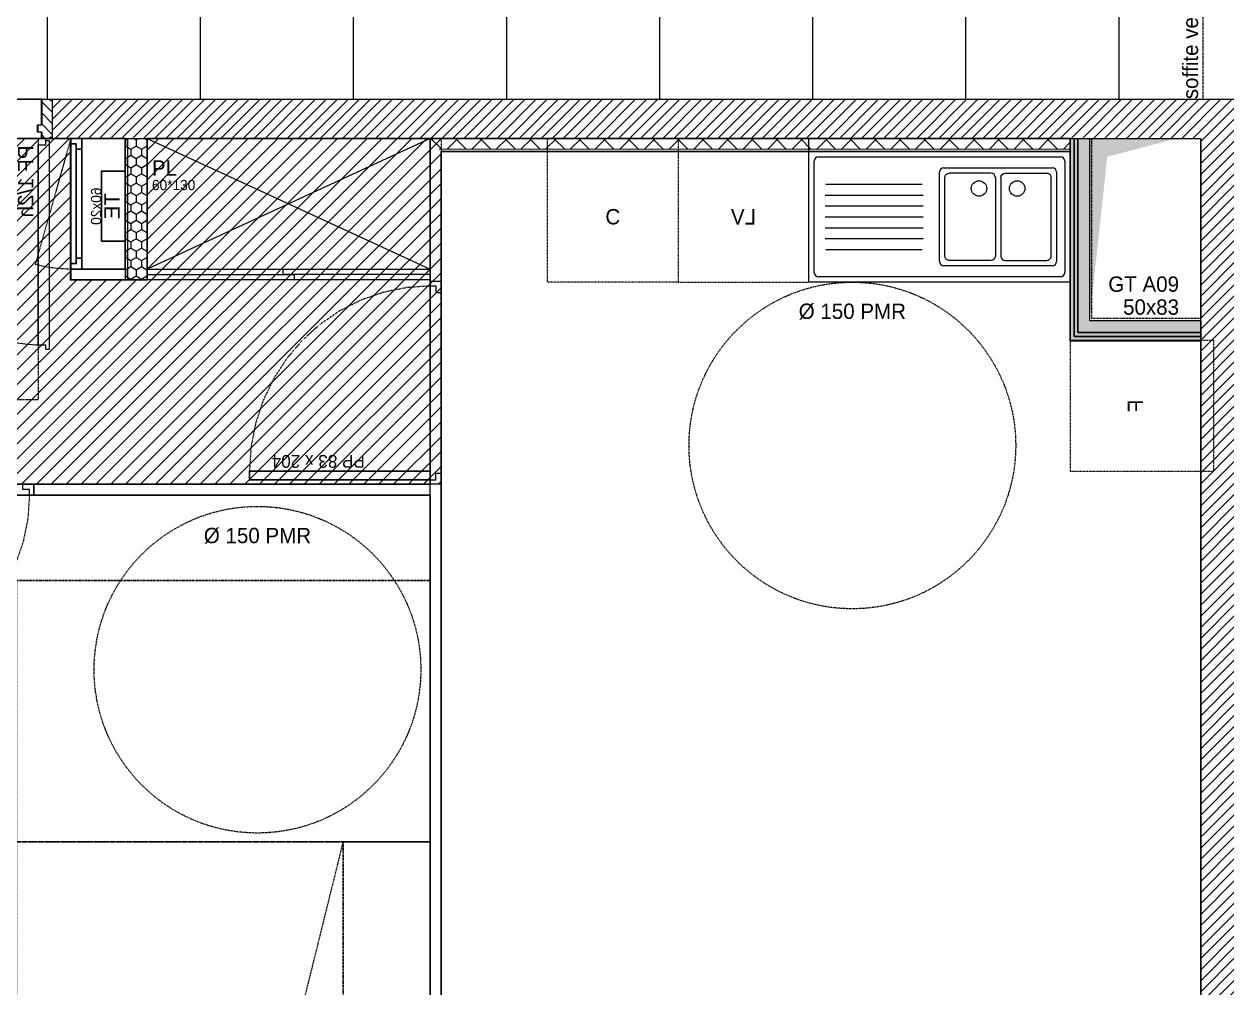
# Model space of a CAD drawing. Header units: centimetres. Extents: x 1724 to 19617, y -6503 to 8072.
# Drawn here: x 4847 to 5400, y -4202 to -3760 of the extents above; entities that cross this region are included whole.
import ezdxf

# ---------------------------------------------------------------- set-up
doc = ezdxf.new("R2010")
doc.units = ezdxf.units.CM
for name, pattern in [('ISO-03', [1.5, 0.6, -0.9]), ('Style de ligne -11', [0.347222, 0.20828, -0.138942]), ('Style de ligne -13', [0.147638, 0.098425, -0.049213]), ('Style de ligne -18', [0.164042, 0.054681, -0.109361]), ('Style de ligne -5', [0.20828, 0.069425, -0.138855]), ('VW-01', [0.41656, 0.20828, -0.20828])]:
    doc.linetypes.add(name, pattern=pattern)
for name, color, linetype in [('B aménagement intérieur', 252, 'Continuous'), ('B faience', 252, 'Style de ligne -11'), ('B Faux plafonds', 252, 'Continuous'), ('B Général', 252, 'Continuous'), ('C ANNOTATIONS-PMR', 252, 'Style de ligne -5'), ('C ANNOTATIONS-prestations', 252, 'Continuous'), ('C ANNOTATIONS-textes-numérotation gaine', 252, 'ISO-03'), ('D SURFACES-shab', 252, 'Continuous'), ('F REMPLISSAGE-TE', 252, 'Continuous'), ('F REMPLISSAGE-vert clair', 252, 'Continuous'), ('F REMPLISSAGE-vert foncé', 252, 'Continuous')]:
    doc.layers.add(name, color=color, linetype=linetype)
for name, color, linetype, lineweight in [('B Faux plafonds-1', 7, 'Continuous', 5), ('B GÈnÈral', 7, 'Continuous', 5), ('C ANNOTATIONS-prestations-1', 7, 'Continuous', 5), ('F REMPLISSAGE-TE-1', 7, 'Continuous', 5), ('F REMPLISSAGE-vert clair-1', 7, 'Continuous', 5), ('F REMPLISSAGE-vert foncÈ', 7, 'Continuous', 5)]:
    doc.layers.add(name, color=color, linetype=linetype, lineweight=lineweight)
doc.styles.add('Eurostile', font='Eurosti.TTF')
doc.styles.add('Eurostile (italic)', font='Eurostib.TTF')
pattern_1 = [(-90, (-81.019, 107.5736), (2.4602994, -4.2613636), [2.840909, -5.681818]), (30, (-81.019, 107.5736), (2.4602994, 4.2613636), [2.840909, -5.681818]), (-30, (-76.0983, 104.7327), (4.9205988, -9e-09), [2.840909, -5.681818])]
pattern_2 = [(45, (-804.3564, -7946.63), (2.4253472, -2.6458333), [])]
pattern_3 = [(45, (0, 0), (2.42535, -2.64583), [])]

# ---------------------------------------------------------------- blocks, each defined once
blk = doc.blocks.new('Frigo')
at = {"layer": 'B Général', "color": 7, "linetype": 'Style de ligne -13', "lineweight": 5, "flags": 128}
blk.add_lwpolyline([(-30, 30), (30, 30), (30, -30), (-30, -30)], close=True, dxfattribs=at)
blk.add_lwpolyline([(30, -30), (30, -36), (-30, -36), (-30, -30)], dxfattribs=at)
at = {"layer": 'B Général', "color": 7, "insert": (0, 0), "char_height": 7.05, "attachment_point": 5, "line_spacing_factor": 0.895453, "style": 'Eurostile'}
blk.add_mtext('F', dxfattribs=at)
blk = doc.blocks.new('Rond 150_PMR')
at = {"layer": 'B Général', "color": 154, "linetype": 'VW-01', "lineweight": 5, "true_color": 0x0053a6}
blk.add_circle((0, 0), 75, dxfattribs=at)
at = {"layer": 'B Général', "color": 154, "true_color": 0x0053a6, "insert": (-61.5, 0), "char_height": 7.049, "attachment_point": 5, "rotation": 90, "line_spacing_factor": 0.895453, "style": 'Eurostile (italic)'}
blk.add_mtext('Ø 150 PMR', dxfattribs=at)
blk = doc.blocks.new('Groupe-40-1')
at = {"layer": 'B Général', "flags": 128}
for points in [[(-31.46, -5.77), (-31.46, -0.77), (-28.96, -0.77), (-28.96, -3.27), (-26.46, -3.27), (-26.46, -5.77)], [(26.04, -0.77), (26.04, -3.27), (-28.96, -3.27), (-28.96, -0.77)], [(28.54, -5.77), (28.54, -0.77), (26.04, -0.77), (26.04, -3.27), (23.54, -3.27), (23.54, -5.77)]]:
    blk.add_lwpolyline(points, close=True, dxfattribs=at)
blk = doc.blocks.new('TE')
at = {"layer": 'B Général', "color": 7, "linetype": 'Style de ligne -5', "lineweight": 5}
blk.add_line((-31.46, -0.77), (26.39, 15.56), dxfattribs=at)
at = {"layer": 'B Général', "flags": 128}
blk.add_lwpolyline([(28.54, -5.77), (28.54, -25.77), (-31.46, -25.77), (-31.46, -5.77)], close=True, dxfattribs=at)
at = {"layer": 'B Général', "color": 7, "flags": 128}
blk.add_lwpolyline([(15.79, -14.77), (15.79, -25.77), (-16.46, -25.77), (-16.46, -14.77)], close=True, dxfattribs=at)
at = {"layer": 'B Général', "color": 7, "linetype": 'Style de ligne -5', "lineweight": 5}
blk.add_arc((-34.54, -0.77), 63.08, 359.9968, 14.9984, dxfattribs=at)
at = {"layer": 'B Général', "color": 7}
blk.add_blockref('Groupe-40-1', (0, 0), dxfattribs=at)
at = {"layer": 'B Général', "insert": (-0.34, -16.08), "char_height": 7.049, "width": 32.25, "attachment_point": 2, "line_spacing_factor": 0.895453, "style": 'Eurostile'}
blk.add_mtext('TE ', dxfattribs=at)
at = {"layer": 'C ANNOTATIONS-prestations', "insert": (-0.34, -14.77), "char_height": 4.699, "width": 32.25, "attachment_point": 8, "line_spacing_factor": 0.895453, "style": 'Eurostile'}
blk.add_mtext('60x20', dxfattribs=at)
blk = doc.blocks.new('PP 80')
at = {"layer": 'B Général', "flags": 128}
blk.add_lwpolyline([(-43, 2.5), (-43, 85.5), (-39, 85.5), (-39, 2.5)], close=True, dxfattribs=at)
at = {"layer": 'B Général', "linetype": 'Style de ligne -18', "lineweight": 5, "flags": 128}
blk.add_lwpolyline([(46, 2.5), (45.27, 13.33), (43.1, 23.98), (39.53, 34.26), (34.61, 44), (28.44, 53.03), (21.1, 61.19), (12.74, 68.35), (3.5, 74.38), (-6.47, 79.18), (-17, 82.67), (-27.91, 84.79), (-39, 85.5)], dxfattribs=at)
at = {"layer": 'B Général', "color": 7, "linetype": 'Continuous', "lineweight": 5, "flags": 128}
for points in [[(-45, 2.5), (-43, 2.5), (-43, 0), (-40, 0), (-40, -2.5), (-45, -2.5)], [(48, 2.5), (46, 2.5), (46, 0), (43, 0), (43, -2.5), (48, -2.5), (48, -2.5), (48, -2.5), (48, 1.79), (48, 1.79)]]:
    blk.add_lwpolyline(points, close=True, dxfattribs=at)
at = {"layer": 'C ANNOTATIONS-prestations', "insert": (-37.49, 32.5), "char_height": 5.8739, "attachment_point": 1, "rotation": 90, "line_spacing_factor": 0.895453, "style": 'Eurostile'}
blk.add_mtext('PP 83 x 204', dxfattribs=at)
blk = doc.blocks.new('Evier 120.60 RSH')
at = {"layer": 'B Général', "color": 7, "linetype": 'Continuous', "lineweight": 5}
for p, q in [((-57.5, -55.5), (-57.5, -4.5)), ((-55.5, -2.5), (55.5, -2.5)), ((57.5, -4.5), (57.5, -55.5)), ((0, -50.5), (0, -9.53)), ((2, -7.53), (51.79, -7.53)), ((18.98, -10), (18.98, -10)), ((53.79, -9.53), (53.79, -50.5)), ((-52.12, -15), (-7.88, -15)), ((-52.5, -20), (-7.5, -20)), ((-52.5, -25), (-7.5, -25)), ((-52.5, -30), (-7.5, -30)), ((-52.5, -35), (-7.5, -35)), ((-52.5, -40), (-7.5, -40)), ((25.65, -43.33), (25.65, -43.33)), ((-52.12, -45), (-7.88, -45)), ((51.79, -52.5), (2, -52.5)), ((9.17, -50), (9.17, -50)), ((55.5, -57.5), (-55.5, -57.5))]:
    blk.add_line(p, q, dxfattribs=at)
at = {"layer": 'B Général', "color": 7, "linetype": 'Continuous', "lineweight": 5, "flags": 128}
blk.add_lwpolyline([(-60, 0), (-60, 6), (60, 6), (60, 0)], dxfattribs=at)
blk.add_lwpolyline([(-60, 0), (60, 0), (60, -60), (-60, -60)], close=True, dxfattribs=at)
for points in [[(25.65, -12), (25.65, -48, -0.414212), (23.65, -50), (4.5, -50, -0.198914), (3.09, -49.41, -0.198914), (2.5, -48), (2.5, -12, -0.414214), (4.5, -10)], [(25.65, -12, 0.414212), (23.65, -10), (4.45, -10)], [(28.15, -12), (28.15, -48, 0.414212), (30.15, -50), (49.29, -50, 0.198914), (50.71, -49.41, 0.198914), (51.29, -48), (51.29, -12, 0.414214), (49.29, -10)], [(28.15, -12, -0.414212), (30.15, -10), (49.34, -10)]]:
    blk.add_lwpolyline(points, format="xyb", dxfattribs=at)
at = {"layer": 'B Général', "color": 7, "linetype": 'Continuous', "lineweight": 5}
for centre, start, end in [((-55.5, -4.5), 90, 180), ((55.5, -4.5), 0, 90), ((2, -9.53), 90, 180), ((51.79, -9.53), 0, 90), ((2, -50.5), 180, 270), ((51.79, -50.5), 270, 0), ((-55.5, -55.5), 180, 270), ((55.5, -55.5), 270, 0)]:
    blk.add_arc(centre, 2, start, end, dxfattribs=at)
for centre in [(18.15, -17), (35.65, -17)]:
    blk.add_ellipse(centre, major_axis=(3.54, 0), ratio=1, dxfattribs=at)
blk = doc.blocks.new('Groupe-43-1')
at = {"layer": 'B Général', "color": 7, "linetype": 'VW-01', "lineweight": 5}
blk.add_line((70, -99.99), (-70, -65.35), dxfattribs=at)
at = {"layer": 'B Général', "linetype": 'VW-01', "flags": 128}
for points in [[(-70, 50), (70, 50), (70, -140), (-70, -140)], [(-70, -99.99), (70, -99.99), (70, -140), (-70, -140)]]:
    blk.add_lwpolyline(points, close=True, dxfattribs=at)
blk = doc.blocks.new('Lit 140.190_PMR 1')
at = {"layer": 'B Général', "color": 154, "linetype": 'VW-01', "true_color": 0x0053a6, "flags": 128}
for points in [[(-70, 50), (70, 50), (70, 140), (-70, 140)], [(-70, -140), (-70, 50), (-190, 50), (-190, -140)], [(190, -140), (190, 50), (70, 50), (70, -140)]]:
    blk.add_lwpolyline(points, close=True, dxfattribs=at)
at = {"layer": 'B Général', "color": 154, "linetype": 'VW-01', "true_color": 0x0053a6}
for centre, start, end in [((-70, 50), 90, 180), ((70, 50), 0, 90)]:
    blk.add_arc(centre, 90, start, end, dxfattribs=at)
at = {"layer": 'B Général'}
blk.add_blockref('Groupe-43-1', (0, 0), dxfattribs=at)
blk = doc.blocks.new('Lave Vaisselle')
at = {"layer": 'B Général', "color": 7, "linetype": 'Style de ligne -13', "lineweight": 5, "flags": 128}
blk.add_lwpolyline([(-30, 30), (-30, 36), (30, 36), (30, 30)], dxfattribs=at)
blk.add_lwpolyline([(-30, 30), (30, 30), (30, -30), (-30, -30)], close=True, dxfattribs=at)
at = {"layer": 'B Général', "color": 7, "insert": (0, 0), "char_height": 7.049, "attachment_point": 5, "line_spacing_factor": 0.895453, "style": 'Eurostile'}
blk.add_mtext('LV', dxfattribs=at)
blk = doc.blocks.new('Cuisson')
at = {"layer": 'B Général', "color": 7, "linetype": 'Style de ligne -13', "lineweight": 5, "flags": 128}
blk.add_lwpolyline([(-30, 30), (-30, 36), (30, 36), (30, 30)], dxfattribs=at)
blk.add_lwpolyline([(-30, 30), (30, 30), (30, -30), (-30, -30)], close=True, dxfattribs=at)
at = {"layer": 'B Général', "color": 7, "insert": (0, 0), "char_height": 7.05, "attachment_point": 5, "line_spacing_factor": 0.895453, "style": 'Eurostile'}
blk.add_mtext('C', dxfattribs=at)
blk = doc.blocks.new('Placard 60.130')
at = {"layer": 'B Général', "color": 7, "linetype": 'Continuous', "lineweight": 5}
for p, q in [((65, 29.81), (-65, -30.19)), ((-65, 29.81), (65, -30.19))]:
    blk.add_line(p, q, dxfattribs=at)
at = {"layer": 'B Général', "color": 7, "linetype": 'Continuous', "lineweight": 5, "flags": 128}
blk.add_lwpolyline([(65, -30.19), (65, 29.81), (-65, 29.81), (-65, -30.19)], dxfattribs=at)
at = {"layer": 'B Général', "color": 252, "linetype": 'Continuous', "lineweight": 5, "true_color": 0x888888, "flags": 128}
blk.add_lwpolyline([(65, -30.19), (65, -35.19), (-65, -35.19), (-65, -30.19)], close=True, dxfattribs=at)
at = {"layer": 'B Général', "color": 7, "linetype": 'Continuous', "lineweight": 5, "flags": 128}
for points in [[(2.5, -32.69), (2.5, -35.19), (-65, -35.19), (-65, -32.69)], [(65, -30.19), (65, -32.69), (-2.5, -32.69), (-2.5, -30.19)]]:
    blk.add_lwpolyline(points, close=True, dxfattribs=at)
at = {"layer": 'B Général', "color": 7, "insert": (-62.76, 19.71), "char_height": 7.049, "attachment_point": 1, "line_spacing_factor": 0.895453, "style": 'Eurostile'}
blk.add_mtext('PL', dxfattribs=at)
at = {"layer": 'C ANNOTATIONS-prestations', "insert": (-62.76, 8.36), "char_height": 4.699, "attachment_point": 4, "line_spacing_factor": 0.895453, "style": 'Eurostile'}
blk.add_mtext('60*130', dxfattribs=at)
blk = doc.blocks.new('Groupe-45-1')
at = {"layer": 'B Faux plafonds-1', "linetype": 'Continuous', "lineweight": 5, "true_color": 0xaaaaaa}
h = blk.add_hatch(dxfattribs=at)
h.set_pattern_fill('F_P__SOFFITE', color=253, style=0, pattern_type=2)
h.set_pattern_definition([(45, (0, 0.2205), (-3.5277778, 3.3072917), [])])
h.paths.add_polyline_path([(5673.09, 4069.4), (5708.09, 4069.4), (5708.09, 4134.39), (5843.06, 4134.39), (5843.06, 4069.3), (5843.04, 4069.3), (5843.04, 3975.6), (5553.04, 3975.63), (5553.04, 3876.88), (5433.04, 3876.88), (5433.04, 4134.39), (5673.09, 4134.37)])
at = {"layer": 'B GÈnÈral', "linetype": 'Continuous', "lineweight": 5}
h = blk.add_hatch(dxfattribs=at)
h.set_pattern_fill('PSE', angle=-90, style=0, pattern_type=2)
h.set_pattern_definition(pattern_1)
h.paths.add_polyline_path([(5698.04, 4134.39), (5708.04, 4134.39), (5708.04, 4069.39), (5698.04, 4069.39)])
at = {"layer": 'B GÈnÈral', "linetype": 'Continuous', "lineweight": 5, "true_color": 0x808080}
h = blk.add_hatch(dxfattribs=at)
h.set_pattern_fill('02_ISOLANT', color=8, angle=179.9989, style=0, pattern_type=2)
h.set_pattern_definition([(224.99892, (0, 0), (5.656748, -5.656961), []), (314.99892, (0, 0), (-5.656961, -5.656748), [])])
h.paths.add_polyline_path([(6131.89, 4129.38), (6131.89, 4134.38), (5838.06, 4134.39), (5842.23, 4129.39)])
at = {"layer": 'F REMPLISSAGE-TE-1', "linetype": 'Continuous', "lineweight": 5}
h = blk.add_hatch(dxfattribs=at)
h.set_pattern_fill('PSE', angle=-90, style=0, pattern_type=2)
h.set_pattern_definition(pattern_1)
h.paths.add_polyline_path([(5699.04, 4134.39), (5698.04, 4134.39), (5698.04, 4069.39), (5699.04, 4069.39)])
h = blk.add_hatch(dxfattribs=at)
h.set_pattern_fill('PSE', angle=-90, style=0, pattern_type=2)
h.set_pattern_definition(pattern_1)
h.paths.add_polyline_path([(5708.04, 4134.39), (5699.04, 4134.39), (5699.04, 4069.39), (5708.04, 4069.39)])
at = {"layer": 'B faience'}
blk.add_line((5945.89, 4128.39), (6126.89, 4128.38), dxfattribs=at)
at = {"layer": 'B Faux plafonds', "color": 7, "linetype": 'Style de ligne -13', "lineweight": 5, "flags": 128}
blk.add_lwpolyline([(5673.09, 4069.4), (5708.09, 4069.4), (5708.09, 4134.39), (5843.06, 4134.39), (5843.06, 4069.3), (5843.04, 4069.3), (5843.04, 3975.6), (5553.04, 3975.63), (5553.04, 3876.88), (5433.04, 3876.88), (5433.04, 4134.39), (5673.09, 4134.37)], close=True, dxfattribs=at)
at = {"layer": 'B GÈnÈral', "color": 9, "linetype": 'Continuous', "true_color": 0xc0dcc0}
for points in [[(6140.89, 4050.63), (6131.89, 4041.63), (6140.89, 4134.39), (6131.89, 4134.39)], [(6191.89, 4050.63), (6191.89, 4041.63), (6140.89, 4050.63), (6131.89, 4041.63)]]:
    blk.add_solid(points, dxfattribs=at)
at = {"layer": 'B GÈnÈral', "color": 254, "linetype": 'Continuous', "true_color": 0xd6d6d6}
blk.add_solid([(6148.94, 4125.99), (6180.89, 4134.39), (6140.89, 4051.63), (6140.89, 4134.39)], dxfattribs=at)
at = {"layer": 'B Général', "color": 7, "linetype": 'Continuous', "lineweight": 13}
for p, q in [((5698.04, 4134.39), (5698.04, 4074.39)), ((5698.04, 4134.39), (5708.04, 4134.39)), ((5708.04, 4134.39), (5708.04, 4069.39)), ((5838.06, 4068.63), (5838.06, 4134.39)), ((6131.89, 4134.38), (5838.06, 4134.39)), ((6131.89, 4134.38), (6131.89, 4134.39)), ((6131.89, 4134.15), (6131.89, 4128.38)), ((6140.89, 4050.63), (6140.89, 4134.39)), ((5843.06, 4068.63), (5843.06, 4128.39)), ((6131.89, 4128.38), (5843.06, 4128.39)), ((6131.89, 4041.63), (6131.89, 4128.15)), ((5698.04, 4074.39), (5673.04, 4074.39)), ((5698.04, 4069.39), (5673.04, 4069.39)), ((5698.04, 4069.39), (5708.04, 4069.39)), ((5698.04, 4069.39), (5698.04, 4069.39)), ((6191.89, 4050.63), (6140.89, 4050.63)), ((6191.89, 4050.63), (6191.89, 4041.63)), ((6191.89, 4041.63), (6131.89, 4041.63)), ((5656.04, 3975.63), (5838.06, 3975.63)), ((5838.06, 3551.39), (5838.06, 3975.63)), ((5843.06, 3551.39), (5843.06, 3975.63)), ((5656.04, 3970.63), (5838.06, 3970.63))]:
    blk.add_line(p, q, dxfattribs=at)
at = {"layer": 'B Général', "color": 7, "linetype": 'Continuous', "lineweight": 5}
for p, q in [((5838.06, 4068.63), (5838.06, 4134.39)), ((6131.89, 4134.38), (5838.06, 4134.39)), ((6131.89, 4129.38), (5842.23, 4129.39)), ((5843.06, 4068.63), (5843.06, 4128.39)), ((6131.89, 4128.38), (5843.06, 4128.39)), ((5673.04, 4074.39), (5673.04, 4069.39)), ((5698.04, 4074.39), (5673.04, 4074.39)), ((5698.04, 4074.39), (5698.04, 4069.39)), ((5698.04, 4069.39), (5673.04, 4069.39)), ((5843.06, 4068.63), (5838.06, 4068.63)), ((5656.04, 3975.63), (5838.06, 3975.63)), ((5656.04, 3970.63), (5656.04, 3975.63)), ((5843.06, 3975.63), (5838.06, 3975.63)), ((5843.06, 3551.39), (5843.06, 3975.63)), ((5656.04, 3970.63), (5838.06, 3970.63)), ((5838.06, 3551.39), (5838.06, 3970.63))]:
    blk.add_line(p, q, dxfattribs=at)
at = {"layer": 'B Général', "color": 154, "linetype": 'VW-01', "lineweight": 5, "true_color": 0x0053a6, "flags": 128}
blk.add_lwpolyline([(5658.04, 4134.38), (5658.04, 4014.38), (5438.04, 4014.38), (5438.04, 4134.38)], close=True, dxfattribs=at)
at = {"layer": 'D SURFACES-shab', "flags": 128}
for points in [[(5838.04, 3975.65), (5838.04, 4134.41), (5708.04, 4134.41), (5708.04, 4069.44), (5672.82, 4069.44), (5672.82, 4134.41), (5433.04, 4134.39), (5433.04, 3876.88), (5553.04, 3876.88), (5553.04, 3975.63)], [(5843.06, 4128.39), (5843.06, 3551.39), (6191.89, 3551.39), (6191.89, 4041.39), (6131.89, 4041.39), (6131.89, 4128.39)], [(5558.04, 3970.63), (5558.04, 3551.39), (5838.06, 3551.4), (5838.06, 3970.64)]]:
    blk.add_lwpolyline(points, close=True, dxfattribs=at)
at = {"layer": 'F REMPLISSAGE-TE', "color": 7, "linetype": 'Continuous', "lineweight": 5}
blk.add_line((5699.04, 4134.39), (5699.04, 4069.39), dxfattribs=at)
blk.add_line((5699.04, 4134.39), (5699.04, 4069.39), dxfattribs=at)
at = {"layer": 'F REMPLISSAGE-vert clair'}
for p, q in [((6133.69, 4043.43), (6133.69, 4134.39)), ((6135.49, 4045.23), (6135.49, 4134.39)), ((6135.49, 4045.23), (6135.49, 4134.39)), ((6191.89, 4043.43), (6133.69, 4043.43)), ((6191.89, 4045.23), (6135.49, 4045.23)), ((6191.89, 4045.23), (6135.49, 4045.23))]:
    blk.add_line(p, q, dxfattribs=at)
at = {"layer": 'F REMPLISSAGE-vert clair', "color": 7, "linetype": 'Continuous', "lineweight": 13}
for p, q in [((6140.89, 4050.63), (6140.89, 4134.39)), ((6191.89, 4050.63), (6140.89, 4050.63))]:
    blk.add_line(p, q, dxfattribs=at)
at = {"layer": 'F REMPLISSAGE-vert clair-1', "color": 9, "linetype": 'Continuous', "true_color": 0xc0dcc0}
for points in [[(6133.69, 4043.43), (6135.49, 4045.23), (6133.69, 4134.39), (6135.49, 4134.39)], [(6135.49, 4045.23), (6140.89, 4050.63), (6135.49, 4134.39), (6140.89, 4134.39)], [(6191.89, 4045.23), (6191.89, 4050.63), (6135.49, 4045.23), (6140.89, 4050.63)], [(6191.89, 4043.43), (6191.89, 4045.23), (6133.69, 4043.43), (6135.49, 4045.23)]]:
    blk.add_solid(points, dxfattribs=at)
at = {"layer": 'F REMPLISSAGE-vert foncÈ', "color": 54, "linetype": 'Continuous', "true_color": 0x99aa00}
for points in [[(6131.89, 4041.63), (6133.69, 4043.43), (6131.89, 4134.39), (6133.69, 4134.39)], [(6191.89, 4041.63), (6191.89, 4043.43), (6131.89, 4041.63), (6133.69, 4043.43)]]:
    blk.add_solid(points, dxfattribs=at)
at = {"layer": 'F REMPLISSAGE-vert foncé', "color": 7, "linetype": 'Continuous', "lineweight": 13}
for p, q in [((6131.89, 4041.63), (6131.89, 4134.39)), ((6191.89, 4041.63), (6131.89, 4041.63))]:
    blk.add_line(p, q, dxfattribs=at)
at = {"layer": 'F REMPLISSAGE-vert foncé'}
for p, q in [((6133.69, 4043.43), (6133.69, 4134.39)), ((6191.89, 4043.43), (6133.69, 4043.43))]:
    blk.add_line(p, q, dxfattribs=at)
at = {"layer": 'B aménagement intérieur', "color": 7, "rotation": 90}
blk.add_blockref('PP 80', (5840.56, 4020.63), dxfattribs=at)
at = {"layer": 'B aménagement intérieur', "color": 7, "xscale": -1, "rotation": 180}
blk.add_blockref('PP 80', (5608.04, 3973.13), dxfattribs=at)
at = {"layer": 'B Général', "color": 7, "xscale": -1, "rotation": 90}
for name, p in [('TE', (5672.27, 4102.93)), ('Frigo', (6161.89, 4011.63))]:
    blk.add_blockref(name, p, dxfattribs=at)
at = {"layer": 'B Général', "color": 7}
for name, p in [('Placard 60.130', (5773.04, 4104.6)), ('Cuisson', (5921.89, 4098.39)), ('Evier 120.60 RSH', (6071.89, 4128.39))]:
    blk.add_blockref(name, p, dxfattribs=at)
at = {"layer": 'B Général', "color": 7, "xscale": -1}
blk.add_blockref('Lave Vaisselle', (5981.89, 4098.39), dxfattribs=at)
at = {"layer": 'B Général', "color": 7, "rotation": 90}
blk.add_blockref('Lit 140.190_PMR 1', (5698.04, 3741.4), dxfattribs=at)
at = {"layer": 'C ANNOTATIONS-PMR', "color": 7, "rotation": 270}
for p in [(6031.89, 3993.39), (5758.73, 3890.41)]:
    blk.add_blockref('Rond 150_PMR', p, dxfattribs=at)
blk = doc.blocks.new('PP 93_204 PF1_2h mur20')
at = {"layer": 'B GÈnÈral', "linetype": 'Continuous', "lineweight": 5}
h = blk.add_hatch(dxfattribs=at)
h.set_pattern_fill('50_BETON', style=0, pattern_type=2)
h.set_pattern_definition(pattern_3)
edge = h.paths.add_edge_path()
edge.add_line((-51.6, -8.95), (-50.94, -8.37))
edge.add_line((-50.94, -8.37), (-50.93, -8.36))
edge.add_arc((-50.79, -8.52), 0.2, 48.9909, 131.0091, ccw=False)
edge.add_line((-50.66, -8.36), (-50.65, -8.37))
edge.add_line((-50.65, -8.37), (-50.1, -8.86))
edge.add_line((-50.1, -8.86), (-50.1, -8.86))
edge.add_arc((-50.06, -8.82), 0.05, 228.9909, 270)
edge.add_line((-50.06, -8.87), (-50.06, -8.87))
edge.add_line((-50.06, -8.87), (-46.7, -8.87))
edge.add_line((-46.7, -8.87), (-46.69, -8.87))
edge.add_arc((-46.69, -8.83), 0.0435, 270, 360)
edge.add_line((-46.65, -8.83), (-46.65, 2.7))
edge.add_arc((-46.48, 2.7), 0.174, 90, 180, ccw=False)
edge.add_line((-46.48, 2.87), (-46.45, 2.87))
edge.add_line((-46.45, 2.87), (-44.9, 2.87))
edge.add_line((-44.9, 2.87), (-44.89, 2.87))
edge.add_arc((-44.89, 2.91), 0.0435, 270, 360)
edge.add_line((-44.85, 2.91), (-44.85, 5.96))
edge.add_arc((-44.89, 5.96), 0.0435, 0, 90)
edge.add_line((-44.89, 6), (-44.9, 6))
edge.add_line((-44.9, 6), (-46.45, 6))
edge.add_line((-46.45, 6), (-46.48, 6))
edge.add_arc((-46.48, 6.17), 0.174, 180, 270, ccw=False)
edge.add_line((-46.65, 6.17), (-46.65, 8.83))
edge.add_arc((-46.69, 8.83), 0.0435, 0, 90)
edge.add_line((-46.69, 8.87), (-46.7, 8.87))
edge.add_line((-46.7, 8.87), (-50.06, 8.87))
edge.add_line((-50.06, 8.87), (-50.06, 8.87))
edge.add_arc((-50.06, 8.82), 0.05, 90, 131.0091)
edge.add_line((-50.1, 8.86), (-50.1, 8.86))
edge.add_line((-50.1, 8.86), (-50.65, 8.37))
edge.add_line((-50.65, 8.37), (-50.66, 8.37))
edge.add_arc((-50.79, 8.52), 0.2, 233.0967, 311.0091, ccw=False)
edge.add_line((-50.91, 8.36), (-50.92, 8.36))
edge.add_line((-50.92, 8.36), (-51.44, 8.81))
edge.add_line((-51.44, 8.81), (-51.44, 8.81))
edge.add_line((-51.44, 8.81), (-51.6, 8.95))
edge.add_line((-51.6, 8.95), (-51.6, -8.95))
h = blk.add_hatch(dxfattribs=at)
h.set_pattern_fill('50_BETON', style=0, pattern_type=2)
h.set_pattern_definition(pattern_3)
edge = h.paths.add_edge_path()
edge.add_line((51.6, -8.95), (50.94, -8.37))
edge.add_line((50.94, -8.37), (50.93, -8.36))
edge.add_arc((50.79, -8.52), 0.2, 48.9909, 131.0091)
edge.add_line((50.66, -8.36), (50.65, -8.37))
edge.add_line((50.65, -8.37), (50.1, -8.86))
edge.add_line((50.1, -8.86), (50.1, -8.86))
edge.add_arc((50.06, -8.82), 0.05, 270, 311.0091, ccw=False)
edge.add_line((50.06, -8.87), (50.06, -8.87))
edge.add_line((50.06, -8.87), (46.7, -8.87))
edge.add_line((46.7, -8.87), (46.69, -8.87))
edge.add_arc((46.69, -8.83), 0.0435, 180, 270, ccw=False)
edge.add_line((46.65, -8.83), (46.65, 2.7))
edge.add_arc((46.48, 2.7), 0.174, 0, 90)
edge.add_line((46.48, 2.87), (46.45, 2.87))
edge.add_line((46.45, 2.87), (44.9, 2.87))
edge.add_line((44.9, 2.87), (44.89, 2.87))
edge.add_arc((44.89, 2.91), 0.0435, 180, 270, ccw=False)
edge.add_line((44.85, 2.91), (44.85, 5.96))
edge.add_arc((44.89, 5.96), 0.0435, 90, 180, ccw=False)
edge.add_line((44.89, 6), (44.9, 6))
edge.add_line((44.9, 6), (46.45, 6))
edge.add_line((46.45, 6), (46.48, 6))
edge.add_arc((46.48, 6.17), 0.174, 270, 360)
edge.add_line((46.65, 6.17), (46.65, 8.83))
edge.add_arc((46.69, 8.83), 0.0435, 90, 180, ccw=False)
edge.add_line((46.69, 8.87), (46.7, 8.87))
edge.add_line((46.7, 8.87), (50.06, 8.87))
edge.add_line((50.06, 8.87), (50.06, 8.87))
edge.add_arc((50.06, 8.82), 0.05, 48.9909, 90, ccw=False)
edge.add_line((50.1, 8.86), (50.1, 8.86))
edge.add_line((50.1, 8.86), (50.65, 8.37))
edge.add_line((50.65, 8.37), (50.66, 8.37))
edge.add_arc((50.79, 8.52), 0.2, 228.9909, 306.9033)
edge.add_line((50.91, 8.36), (50.92, 8.36))
edge.add_line((50.92, 8.36), (51.44, 8.81))
edge.add_line((51.44, 8.81), (51.44, 8.81))
edge.add_line((51.44, 8.81), (51.6, 8.95))
edge.add_line((51.6, 8.95), (51.6, -8.95))
at = {"layer": 'B Général', "linetype": 'Style de ligne -13', "lineweight": 5}
for p, q in [((46.7, 9), (-46.7, 9)), ((46.7, -9), (-46.7, -9))]:
    blk.add_line(p, q, dxfattribs=at)
at = {"layer": 'B Général', "color": 7, "linetype": 'Continuous', "lineweight": 5, "flags": 128}
blk.add_lwpolyline([(45, 12), (48.5, 12), (48.5, 10), (50, 10), (50.01, 106), (48.51, 106), (48.51, 104), (45.01, 104)], close=True, dxfattribs=at)
at = {"layer": 'B Général', "linetype": 'Continuous', "lineweight": 5, "flags": 128}
for points in [[(-46.5, 8.83), (-46.5, 6.17, 0.414214), (-46.46, 6.13), (-46.45, 6.13), (-44.9, 6.13), (-44.87, 6.13, -0.414214), (-44.7, 5.96), (-44.7, 2.91, -0.414214), (-44.87, 2.74), (-44.9, 2.74), (-46.45, 2.74), (-46.46, 2.74, 0.414214), (-46.5, 2.7), (-46.5, -8.83, -0.414214), (-46.67, -9), (-46.7, -9), (-50.06, -9), (-50.07, -9, -0.18087), (-50.2, -8.95), (-50.2, -8.95), (-50.76, -8.47), (-50.76, -8.46, 0.373975), (-50.83, -8.46), (-50.83, -8.47), (-51.49, -9.04), (-51.6, -8.95), (-50.94, -8.37), (-50.93, -8.36, -0.373975), (-50.66, -8.36), (-50.65, -8.37), (-50.1, -8.86), (-50.1, -8.86, 0.18087), (-50.06, -8.87), (-50.06, -8.87), (-46.7, -8.87), (-46.69, -8.87, 0.414214), (-46.65, -8.83), (-46.65, 2.7, -0.414214), (-46.48, 2.87), (-46.45, 2.87), (-44.9, 2.87), (-44.89, 2.87, 0.414214), (-44.85, 2.91), (-44.85, 5.96, 0.414214), (-44.89, 6), (-44.9, 6), (-46.45, 6), (-46.48, 6, -0.414214), (-46.65, 6.17), (-46.65, 8.83, 0.414214), (-46.69, 8.87), (-46.7, 8.87), (-50.06, 8.87), (-50.06, 8.87, 0.18087), (-50.1, 8.86), (-50.1, 8.86), (-50.65, 8.37), (-50.66, 8.37, -0.353689), (-50.91, 8.36), (-50.92, 8.36), (-51.44, 8.81), (-51.44, 8.81), (-51.6, 8.95), (-51.49, 9.04), (-50.88, 8.51, 0.385556), (-50.77, 8.46), (-50.76, 8.47), (-50.2, 8.95), (-50.2, 8.95, -0.18087), (-50.07, 9), (-50.06, 9), (-46.7, 9), (-46.67, 9, -0.414214)], [(46.5, 8.83), (46.5, 6.17, -0.414214), (46.46, 6.13), (46.45, 6.13), (44.9, 6.13), (44.87, 6.13, 0.414214), (44.7, 5.96), (44.7, 2.91, 0.414214), (44.87, 2.74), (44.9, 2.74), (46.45, 2.74), (46.46, 2.74, -0.414214), (46.5, 2.7), (46.5, -8.83, 0.414214), (46.67, -9), (46.7, -9), (50.06, -9), (50.07, -9, 0.18087), (50.2, -8.95), (50.2, -8.95), (50.76, -8.47), (50.76, -8.46, -0.373975), (50.83, -8.46), (50.83, -8.47), (51.49, -9.04), (51.6, -8.95), (50.94, -8.37), (50.93, -8.36, 0.373975), (50.66, -8.36), (50.65, -8.37), (50.1, -8.86), (50.1, -8.86, -0.18087), (50.06, -8.87), (50.06, -8.87), (46.7, -8.87), (46.69, -8.87, -0.414214), (46.65, -8.83), (46.65, 2.7, 0.414214), (46.48, 2.87), (46.45, 2.87), (44.9, 2.87), (44.89, 2.87, -0.414214), (44.85, 2.91), (44.85, 5.96, -0.414214), (44.89, 6), (44.9, 6), (46.45, 6), (46.48, 6, 0.414214), (46.65, 6.17), (46.65, 8.83, -0.414214), (46.69, 8.87), (46.7, 8.87), (50.06, 8.87), (50.06, 8.87, -0.18087), (50.1, 8.86), (50.1, 8.86), (50.65, 8.37), (50.66, 8.37, 0.353689), (50.91, 8.36), (50.92, 8.36), (51.44, 8.81), (51.44, 8.81), (51.6, 8.95), (51.49, 9.04), (50.88, 8.51, -0.385556), (50.77, 8.46), (50.76, 8.47), (50.2, 8.95), (50.2, 8.95, 0.18087), (50.07, 9), (50.06, 9), (46.7, 9), (46.67, 9, 0.414214)]]:
    blk.add_lwpolyline(points, format="xyb", close=True, dxfattribs=at)
at = {"layer": 'B Général', "color": 250, "linetype": 'Continuous', "lineweight": 5, "true_color": 0x444444, "flags": 128}
blk.add_lwpolyline([(0, -20.5), (-14, -41.85), (14, -41.85)], close=True, dxfattribs=at)
at = {"layer": 'B Général', "linetype": 'Continuous', "lineweight": 5}
blk.add_circle((48.5, 9.5), 0.5, dxfattribs=at)
at = {"layer": 'B Général', "color": 7, "linetype": 'Continuous', "lineweight": 5}
blk.add_arc((48.5, 9.5), 94.5, 90, 181.2323, dxfattribs=at)
at = {"layer": 'C ANNOTATIONS-prestations', "insert": (25.18, 12.23), "char_height": 7.049, "attachment_point": 1, "rotation": 90, "line_spacing_factor": 0.895453, "style": 'Eurostile'}
blk.add_mtext('PP 93*204\\PPF 1/2h\\P', dxfattribs=at)
blk = doc.blocks.new('Groupe-72-1')
at = {"layer": 'B Général', "color": 7, "linetype": 'VW-01', "lineweight": 5, "flags": 128}
blk.add_lwpolyline([(6141.89, 4134.39), (6191.89, 4134.39), (6191.89, 4051.63), (6141.89, 4051.63)], close=True, dxfattribs=at)
at = {"layer": 'C ANNOTATIONS-textes-numérotation gaine', "color": 7, "insert": (6181.89, 4071.01), "char_height": 7.049, "width": 50, "attachment_point": 3, "line_spacing_factor": 0.895453, "style": 'Eurostile'}
blk.add_mtext('GT A09\\P50x83', dxfattribs=at)

msp = doc.modelspace()

# ---------------------------------------------------------------- hatches: boundary and pattern name
at = {"layer": 'B GÈnÈral', "linetype": 'Continuous', "lineweight": 5}
h = msp.add_hatch(dxfattribs=at)
h.set_pattern_fill('50_BETON', style=0, pattern_type=2)
h.set_pattern_definition(pattern_2)
h.paths.add_polyline_path([(4860.269, -3794.241), (4860.269, -3812.241), (5785.297, -3812.241), (5785.297, -3794.241)])
h = msp.add_hatch(dxfattribs=at)
h.set_pattern_fill('50_BETON', style=0, pattern_type=2)
h.set_pattern_definition(pattern_2)
h.paths.add_polyline_path([(5403.532, -3812.241), (5387.532, -3812.241), (5387.532, -4621.24), (5403.532, -4621.24)])
at = {"layer": 'C ANNOTATIONS-prestations-1', "linetype": 'Continuous', "lineweight": 9, "true_color": 0x989898}
h = msp.add_hatch(dxfattribs=at)
h.set_pattern_fill('DALETTES TERRASSE 50X50', color=252, scale=1.406016, style=0, pattern_type=2)
h.set_pattern_definition([(0, (3873.644, -3794.24), (4e-15, -70.3008), []), (270, (3873.644, -3794.24), (70.3008, 0), [])])
h.paths.add_polyline_path([(4370.662, -5334.341), (4370.674, -4429.241), (4380.696, -4429.241), (4380.685, -3794.241), (6808.128, -3794.241), (6808.128, -3664.241), (4345.685, -3664.241), (4345.685, -3258.741), (4215.608, -3258.652), (4215.608, -3616.241), (4030.608, -3616.241), (4030.608, -3728.742), (4071.482, -3786.765), (4107.284, -3846.631), (4138.015, -3908.34), (4163.675, -3971.891), (4184.264, -4037.284), (4199.783, -4104.52), (4210.23, -4173.598), (4215.606, -4244.518), (4215.606, -4518.291), (4181.754, -4608.814), (4140.144, -4703.241), (3538.717, -4703.241), (3538.717, -4751.147), (3468.086, -4751.147), (3468.086, -4703.241), (3026.594, -4703.241), (3026.593, -5336.113), (3872.608, -5334.997), (3872.608, -5283.227), (3938.608, -5283.227), (3938.608, -5334.91)])

# ---------------------------------------------------------------- linework, layer by layer
at = {"layer": 'B Faux plafonds', "color": 7, "linetype": 'VW-01', "lineweight": 13, "flags": 128}
msp.add_lwpolyline([(5388.491, -3715.108), (5388.491, -3794.241), (5420.572, -3794.241), (5420.572, -3664.241), (5388.491, -3664.241), (5388.491, -3715.108)], dxfattribs=at)
at = {"layer": 'B Général', "color": 7, "linetype": 'Continuous', "lineweight": 18}
for p, q in [((4860.269, -3794.241), (5785.297, -3794.241)), ((4860.269, -3812.241), (5387.532, -3812.241)), ((5387.532, -4621.24), (5387.532, -3812.241))]:
    msp.add_line(p, q, dxfattribs=at)
at = {"layer": 'B Général', "color": 7, "linetype": 'Continuous', "lineweight": 5}
for p, q in [((4860.269, -3794.241), (5785.297, -3794.241)), ((4860.269, -3812.241), (4860.269, -3794.241)), ((4860.269, -3812.241), (5387.532, -3812.241)), ((5387.532, -4621.24), (5387.532, -3812.241))]:
    msp.add_line(p, q, dxfattribs=at)

# ---------------------------------------------------------------- block references
at = {"layer": 'B aménagement intérieur', "color": 7}
msp.add_blockref('Groupe-45-1', (-804.356, -7946.63), dxfattribs=at)
at = {"layer": 'B Général', "color": 7, "xscale": -1, "rotation": 180}
msp.add_blockref('PP 93_204 PF1_2h mur20', (4808.669, -3803.241), dxfattribs=at)
at = {"layer": 'C ANNOTATIONS-textes-numérotation gaine', "color": 7}
msp.add_blockref('Groupe-72-1', (-804.356, -7946.63), dxfattribs=at)

# ---------------------------------------------------------------- texts
at = {"layer": 'B Faux plafonds', "insert": (5379.22, -3794.24), "char_height": 7.04867, "width": 129.99921, "attachment_point": 1, "rotation": 90, "line_spacing_factor": 0.895453, "style": 'Eurostile'}
msp.add_mtext('soffite ventilé  pour lyre gaz', dxfattribs=at)

doc.saveas('drawing.dxf')
